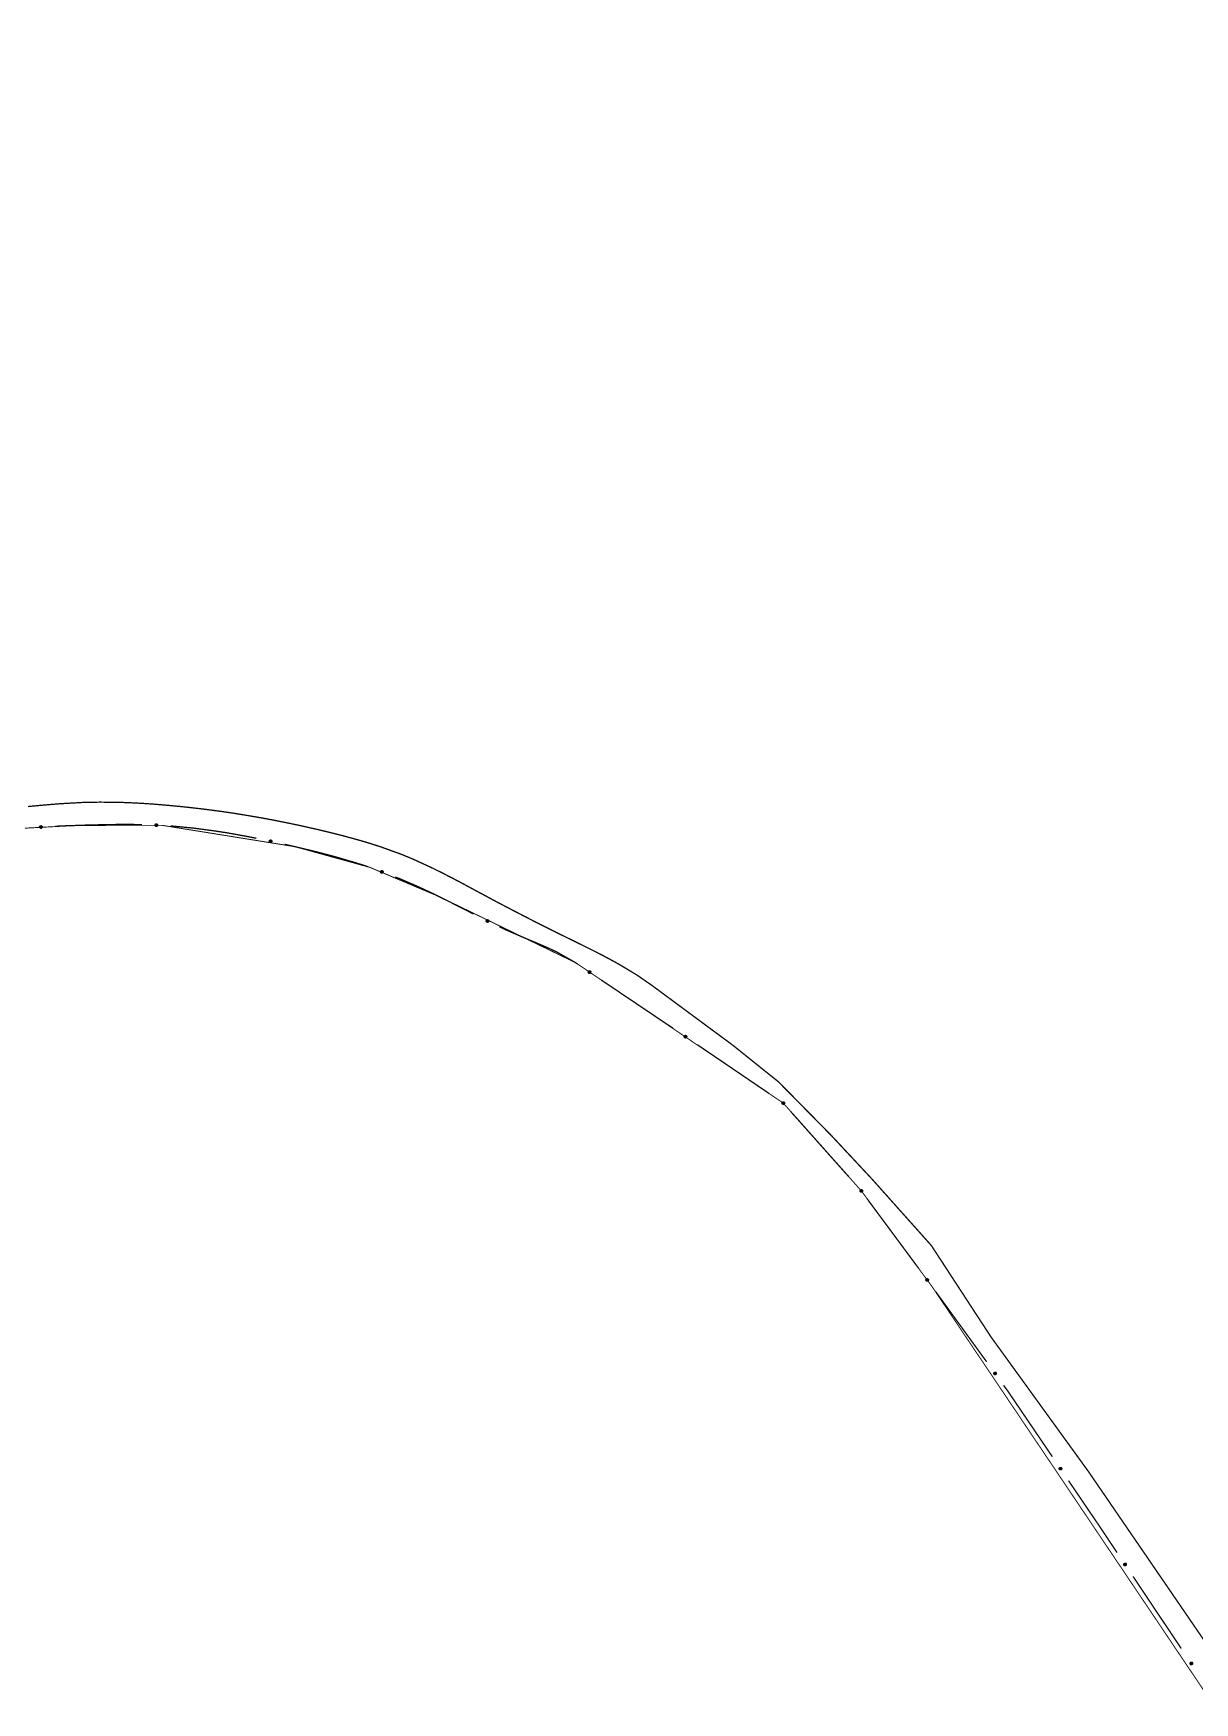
# Model space of a CAD drawing. Extents: x 205150 to 206910, y 4858726 to 4860849.
# Drawn here: x 205312.7 to 205473.5, y 4860001.9 to 4860233 of the extents above; entities that cross this region are included whole.
import ezdxf

# ---------------------------------------------------------------- set-up
doc = ezdxf.new("R2010")
doc.units = 0
doc.header["$LTSCALE"] = 1.5
doc.header["$MEASUREMENT"] = 0
for name, color, linetype in [('LM-LIM-SETOR-FISCAL', 7, 'CONTINUOUS'), ('SV-EIXO-ROD-ESTR', 7, 'CONTINUOUS'), ('SV-EST-MUNIC-PAV', 20, 'CONTINUOUS')]:
    doc.layers.add(name, color=color, linetype=linetype)
doc.linetypes.add('Limite', pattern='A,20,-3,[130,ltypeshp.shx,S=6.35,R=0,X=0,Y=0],-3,20', length=46)

msp = doc.modelspace()

# ---------------------------------------------------------------- linework, layer by layer
at = {"layer": 'LM-LIM-SETOR-FISCAL', "linetype": 'Limite', "ltscale": 0.1, "const_width": 0.13, "flags": 128}
msp.add_lwpolyline([(205319.29, 4860270.52), (205308.71, 4860256.67), (205305.78, 4860258.84), (205287.54, 4860237.69), (205276.64, 4860225.85), (205246.75, 4860195.21), (205217.93, 4860166.62), (205205.07, 4860154.22), (205154.16, 4860103.62), (205198.33, 4860053.28), (205217.33, 4860073.87), (205228.31, 4860086.13), (205238.29, 4860095.9), (205249.21, 4860104.33), (205257.45, 4860109.18), (205264.02, 4860112.21), (205279.18, 4860117.77), (205286.26, 4860119.79), (205298.64, 4860121.61), (205309.27, 4860122.88), (205318.87, 4860123.38), (205330.48, 4860123.39), (205348.91, 4860120.43), (205359.29, 4860117.56), (205368.87, 4860113.52), (205387.79, 4860104.36), (205416.55, 4860084.92), (205427.35, 4860072.78), (205437.08, 4860059.62), (205479.77, 4859996.22), (205490.09, 4859981.19), (205507.28, 4859955.95), (205301.82, 4859758.53), (205304.27, 4859754.35), (205308.51, 4859743.48), (205314.17, 4859730.07), (205319.34, 4859714.73), (205318.69, 4859702.13), (205317.26, 4859690.64), (205315.74, 4859682.13), (205314.47, 4859670.89), (205312.89, 4859663.45), (205309.4, 4859652.21), (205307.5, 4859644.78), (205307.82, 4859635.75), (205310.04, 4859627.84), (205314.31, 4859618.34), (205319.85, 4859606.63), (205326.97, 4859596.97), (205332.19, 4859589.73), (205339.8, 4859581.22), (205346.76, 4859572.51), (205354, 4859559.81), (205353.39, 4859552.98), (205353.27, 4859547.01), (205355.22, 4859540.43), (205360.95, 4859533.08), (205371.88, 4859519.43), (205377.63, 4859512.44), (205385.79, 4859503.96), (205396.46, 4859500.67), (205404.7, 4859492.02), (205412.93, 4859478.57), (205420.22, 4859461.9), (205423.63, 4859449.31), (205425.2, 4859433.83), (205427.41, 4859417.81), (205434.87, 4859380.22), (205437.8, 4859372.3), (205447.24, 4859361.81), (205453.54, 4859349.48), (205459.05, 4859329.54), (205466.92, 4859311.43), (205476.36, 4859294.25), (205487.12, 4859281.65), (205492.89, 4859272.47), (205496.57, 4859259.35), (205503.39, 4859250.69), (205510.74, 4859242.04), (205513.88, 4859233.64), (205518.87, 4859225.77), (205525.3, 4859218.82), (205532.12, 4859213.83), (205535.79, 4859207.8), (205538.94, 4859201.5), (205542.88, 4859195.99), (205547.34, 4859189.96), (205548.12, 4859187.59), (205557.31, 4859181.03), (205563.87, 4859170.28), (205572.52, 4859159), (205575.67, 4859152.83), (205573.49, 4859146.26), (205574.41, 4859107.72), (205574.1, 4859102.45), (205570.43, 4859091.7), (205564.13, 4859081.46), (205558.88, 4859071.49), (205553.9, 4859063.1), (205553.9, 4859053.65), (205550.78, 4858995.23), (205582.12, 4858999.84), (205643.48, 4859000.72), (205662.02, 4859003.54), (205723.44, 4859017.98), (205780.86, 4859021.75), (205796.46, 4859023.04), (205822.25, 4859018.37), (205884.61, 4859012.81), (205949.14, 4859010.7), (206010.04, 4859007.01), (206085.77, 4858991.23), (206142.93, 4858964.03), (206222.76, 4858955.8), (206247.48, 4858946.16), (206320.03, 4858923.22), (206357.59, 4858908.6), (206441.35, 4858853.88), (206472.45, 4858825.54), (206535.38, 4858773.37), (206582.46, 4858737.4), (206654.71, 4858791.02), (206678.45, 4858818.8), (206712.51, 4858857.69), (206744.07, 4858897.64), (206751.69, 4858909.49), (206759.23, 4858922.23), (206766.2, 4858935.79), (206774.68, 4858954.45), (206780.86, 4858969.77), (206787.32, 4858989.53), (206795.67, 4859017.91), (206801.34, 4859037.45), (206804.81, 4859048.55), (206810.21, 4859067.25), (206818.72, 4859096.7), (206836.07, 4859155.15), (206846.57, 4859191.69), (206849.26, 4859199.97), (206857.1, 4859228.87), (206879.44, 4859306.63), (206888.86, 4859339.28), (206892.9, 4859355.31), (206898.05, 4859377.14), (206902.33, 4859396.65), (206903.66, 4859403.73), (206904.19, 4859408.48), (206905.69, 4859418.05), (206906.56, 4859427.57), (206907.69, 4859436.73), (206908.51, 4859451.61), (206908.98, 4859469.92), (206908.88, 4859478.27), (206909.31, 4859486.41), (206909.8, 4859503.75), (206908.06, 4859522.53), (206905.79, 4859539.89), (206902.11, 4859560.26), (206898.96, 4859576.34), (206897.7, 4859582.09), (206890.37, 4859608.85), (206880.35, 4859645.11), (206869.65, 4859680.81), (206865.82, 4859696.97), (206853.5, 4859740.64), (206829.42, 4859824.64), (206821, 4859851.39), (206812.97, 4859883.79), (206808.11, 4859900.23), (206792.3, 4859957.48), (206787.8, 4859976.76), (206777.66, 4860010.06), (206765, 4860051.58), (206755.54, 4860085.7), (206750.68, 4860101.63), (206741.17, 4860125.56), (206733.16, 4860141.6), (206724.53, 4860155.76), (206720.58, 4860162.18), (206711.45, 4860176.18), (206701.64, 4860187.46), (206699.72, 4860189.66), (206688, 4860201.91), (206676.62, 4860211.53), (206661.73, 4860222.42), (206647.52, 4860230.3), (206635.25, 4860235.79), (206614.85, 4860243.29), (206606.14, 4860245.65), (206597.68, 4860248), (206583.47, 4860251.01), (206568.95, 4860253.89), (206555.52, 4860256.25), (206536.42, 4860258.75), (206515.07, 4860261.46), (206491.2, 4860264.62), (206461.18, 4860268.88), (206439.8, 4860271.78), (206410.63, 4860276.21), (206388.16, 4860279.36), (206368.66, 4860282.7), (206354.57, 4860286.28), (206341.8, 4860291.58), (206328.08, 4860297.72), (206312.52, 4860304.06), (206285.44, 4860316.18), (206266.75, 4860326.61), (206251.28, 4860335.83), (206233.37, 4860347.73), (206203.78, 4860369), (206190.98, 4860381.36), (206176.1, 4860393.77), (206148.73, 4860420.73), (206131.72, 4860438.15), (206119.93, 4860450.72), (206096.07, 4860474.64), (206079.22, 4860491.32), (206053.65, 4860516.64), (206024.02, 4860544.98), (206003.48, 4860565.32), (205982.61, 4860587.19), (205969.68, 4860601.5), (205947.41, 4860624.23), (205941.47, 4860630.27), (205933.71, 4860637.54), (205921.87, 4860648.63), (205904.16, 4860665.5), (205891.55, 4860678.66), (205883.32, 4860686.89), (205866.07, 4860704.91), (205856.37, 4860714.35), (205825.17, 4860745.55), (205813.99, 4860756.84), (205803.22, 4860767.55), (205796.49, 4860774.25), (205790.73, 4860779.92), (205778.11, 4860792.25), (205767.26, 4860803.09), (205754.34, 4860816.31), (205748.7, 4860822.1), (205743.2, 4860827.74), (205737.56, 4860833.24), (205728.8, 4860841.85), (205722.27, 4860848.82), (205716.69, 4860834.76), (205683.28, 4860785.15), (205648.13, 4860731.52), (205621.03, 4860690.19), (205590.06, 4860643.83), (205580.55, 4860630.3), (205567.6, 4860611.82), (205565.6, 4860608.82), (205469.79, 4860465.73), (205420.74, 4860392.29), (205335.67, 4860262.2), (205321.6, 4860273.55)], close=True, dxfattribs=at)
at = {"layer": 'SV-EIXO-ROD-ESTR', "flags": 128}
for points in [[(205313.55, 4860123.27), (205313.58, 4860123.31), (205313.62, 4860123.33), (205313.65, 4860123.34), (205313.69, 4860123.35), (205313.72, 4860123.34), (205313.76, 4860123.34), (205313.8, 4860123.32), (205313.83, 4860123.29), (205313.86, 4860123.25), (205313.87, 4860123.21), (205313.88, 4860123.18), (205313.87, 4860123.14), (205313.86, 4860123.11), (205313.84, 4860123.07), (205313.81, 4860123.03), (205313.78, 4860123.01), (205313.74, 4860123), (205313.71, 4860122.99), (205313.67, 4860123), (205313.64, 4860123), (205313.6, 4860123.02), (205313.56, 4860123.06), (205313.54, 4860123.09), (205313.53, 4860123.13), (205313.52, 4860123.16), (205313.52, 4860123.2), (205313.53, 4860123.23), (205313.55, 4860123.27)], [(205329.56, 4860123.54), (205329.59, 4860123.57), (205329.63, 4860123.59), (205329.67, 4860123.6), (205329.7, 4860123.6), (205329.74, 4860123.6), (205329.77, 4860123.58), (205329.8, 4860123.56), (205329.84, 4860123.52), (205329.86, 4860123.48), (205329.87, 4860123.45), (205329.87, 4860123.41), (205329.86, 4860123.38), (205329.85, 4860123.34), (205329.82, 4860123.31), (205329.79, 4860123.28), (205329.75, 4860123.26), (205329.71, 4860123.25), (205329.68, 4860123.25), (205329.64, 4860123.25), (205329.61, 4860123.27), (205329.57, 4860123.29), (205329.54, 4860123.33), (205329.52, 4860123.36), (205329.51, 4860123.4), (205329.51, 4860123.44), (205329.52, 4860123.47), (205329.53, 4860123.51), (205329.56, 4860123.54)], [(205345.4, 4860121.33), (205345.44, 4860121.35), (205345.48, 4860121.37), (205345.52, 4860121.37), (205345.55, 4860121.36), (205345.59, 4860121.35), (205345.62, 4860121.34), (205345.65, 4860121.31), (205345.68, 4860121.27), (205345.69, 4860121.22), (205345.69, 4860121.19), (205345.69, 4860121.15), (205345.68, 4860121.12), (205345.66, 4860121.09), (205345.63, 4860121.06), (205345.59, 4860121.03), (205345.55, 4860121.02), (205345.51, 4860121.01), (205345.48, 4860121.02), (205345.44, 4860121.03), (205345.41, 4860121.05), (205345.38, 4860121.08), (205345.36, 4860121.12), (205345.34, 4860121.16), (205345.34, 4860121.19), (205345.34, 4860121.23), (205345.35, 4860121.26), (205345.37, 4860121.3), (205345.4, 4860121.33)], [(205360.83, 4860117.11), (205360.88, 4860117.13), (205360.92, 4860117.14), (205360.96, 4860117.13), (205360.99, 4860117.12), (205361.02, 4860117.11), (205361.05, 4860117.09), (205361.08, 4860117.05), (205361.1, 4860117.01), (205361.11, 4860116.97), (205361.11, 4860116.93), (205361.1, 4860116.9), (205361.08, 4860116.86), (205361.06, 4860116.84), (205361.03, 4860116.81), (205360.98, 4860116.79), (205360.94, 4860116.78), (205360.9, 4860116.78), (205360.87, 4860116.79), (205360.84, 4860116.81), (205360.81, 4860116.83), (205360.78, 4860116.86), (205360.76, 4860116.91), (205360.75, 4860116.95), (205360.75, 4860116.98), (205360.76, 4860117.02), (205360.78, 4860117.05), (205360.8, 4860117.08), (205360.83, 4860117.11)], [(205375.48, 4860110.3), (205375.53, 4860110.32), (205375.57, 4860110.33), (205375.61, 4860110.32), (205375.64, 4860110.31), (205375.67, 4860110.29), (205375.7, 4860110.26), (205375.72, 4860110.23), (205375.74, 4860110.18), (205375.74, 4860110.14), (205375.74, 4860110.1), (205375.72, 4860110.07), (205375.71, 4860110.04), (205375.68, 4860110.01), (205375.64, 4860109.99), (205375.6, 4860109.97), (205375.55, 4860109.97), (205375.52, 4860109.98), (205375.49, 4860109.99), (205375.45, 4860110.01), (205375.43, 4860110.03), (205375.41, 4860110.07), (205375.39, 4860110.11), (205375.39, 4860110.15), (205375.39, 4860110.19), (205375.41, 4860110.22), (205375.42, 4860110.25), (205375.45, 4860110.28), (205375.48, 4860110.3)], [(205389.65, 4860103.24), (205389.69, 4860103.25), (205389.74, 4860103.25), (205389.77, 4860103.23), (205389.8, 4860103.22), (205389.83, 4860103.19), (205389.85, 4860103.17), (205389.87, 4860103.13), (205389.88, 4860103.08), (205389.88, 4860103.04), (205389.87, 4860103), (205389.85, 4860102.97), (205389.83, 4860102.94), (205389.8, 4860102.92), (205389.76, 4860102.9), (205389.71, 4860102.89), (205389.67, 4860102.89), (205389.64, 4860102.91), (205389.61, 4860102.92), (205389.58, 4860102.95), (205389.56, 4860102.97), (205389.54, 4860103.01), (205389.53, 4860103.06), (205389.53, 4860103.1), (205389.54, 4860103.14), (205389.56, 4860103.17), (205389.58, 4860103.2), (205389.61, 4860103.22), (205389.65, 4860103.24)], [(205402.93, 4860094.31), (205402.97, 4860094.32), (205403.02, 4860094.32), (205403.05, 4860094.31), (205403.08, 4860094.29), (205403.11, 4860094.27), (205403.13, 4860094.24), (205403.15, 4860094.2), (205403.16, 4860094.15), (205403.16, 4860094.11), (205403.15, 4860094.07), (205403.13, 4860094.04), (205403.11, 4860094.02), (205403.08, 4860093.99), (205403.04, 4860093.97), (205402.99, 4860093.97), (205402.95, 4860093.97), (205402.91, 4860093.98), (205402.88, 4860094), (205402.85, 4860094.02), (205402.83, 4860094.05), (205402.81, 4860094.09), (205402.81, 4860094.13), (205402.81, 4860094.18), (205402.82, 4860094.21), (205402.84, 4860094.24), (205402.86, 4860094.27), (205402.89, 4860094.29), (205402.93, 4860094.31)], [(205416.53, 4860085.1), (205416.58, 4860085.1), (205416.62, 4860085.09), (205416.66, 4860085.07), (205416.68, 4860085.04), (205416.7, 4860085.01), (205416.72, 4860084.98), (205416.72, 4860084.94), (205416.72, 4860084.89), (205416.71, 4860084.85), (205416.69, 4860084.82), (205416.66, 4860084.79), (205416.64, 4860084.77), (205416.6, 4860084.76), (205416.56, 4860084.75), (205416.51, 4860084.75), (205416.47, 4860084.76), (205416.44, 4860084.78), (205416.41, 4860084.81), (205416.39, 4860084.84), (205416.38, 4860084.87), (205416.37, 4860084.91), (205416.37, 4860084.96), (205416.39, 4860085), (205416.41, 4860085.03), (205416.43, 4860085.06), (205416.46, 4860085.08), (205416.49, 4860085.09), (205416.53, 4860085.1)], [(205427.35, 4860072.96), (205427.4, 4860072.95), (205427.44, 4860072.94), (205427.47, 4860072.91), (205427.49, 4860072.89), (205427.51, 4860072.86), (205427.52, 4860072.82), (205427.53, 4860072.78), (205427.52, 4860072.73), (205427.5, 4860072.69), (205427.48, 4860072.66), (205427.45, 4860072.64), (205427.42, 4860072.62), (205427.39, 4860072.61), (205427.35, 4860072.6), (205427.3, 4860072.61), (205427.26, 4860072.63), (205427.23, 4860072.65), (205427.21, 4860072.68), (205427.19, 4860072.71), (205427.18, 4860072.74), (205427.17, 4860072.78), (205427.18, 4860072.83), (205427.19, 4860072.87), (205427.22, 4860072.9), (205427.24, 4860072.92), (205427.27, 4860072.94), (205427.31, 4860072.95), (205427.35, 4860072.96)], [(205436.48, 4860060.62), (205436.53, 4860060.61), (205436.57, 4860060.6), (205436.6, 4860060.57), (205436.62, 4860060.55), (205436.64, 4860060.52), (205436.65, 4860060.48), (205436.65, 4860060.44), (205436.65, 4860060.39), (205436.63, 4860060.35), (205436.61, 4860060.32), (205436.58, 4860060.3), (205436.55, 4860060.28), (205436.52, 4860060.27), (205436.47, 4860060.26), (205436.43, 4860060.27), (205436.39, 4860060.29), (205436.36, 4860060.31), (205436.33, 4860060.34), (205436.32, 4860060.37), (205436.3, 4860060.4), (205436.3, 4860060.44), (205436.31, 4860060.49), (205436.32, 4860060.53), (205436.34, 4860060.56), (205436.37, 4860060.58), (205436.4, 4860060.6), (205436.44, 4860060.62), (205436.48, 4860060.62)], [(205445.88, 4860047.67), (205445.93, 4860047.67), (205445.97, 4860047.65), (205446, 4860047.63), (205446.02, 4860047.6), (205446.04, 4860047.57), (205446.05, 4860047.54), (205446.06, 4860047.5), (205446.05, 4860047.45), (205446.03, 4860047.41), (205446.01, 4860047.38), (205445.98, 4860047.35), (205445.96, 4860047.34), (205445.92, 4860047.32), (205445.88, 4860047.32), (205445.83, 4860047.33), (205445.79, 4860047.34), (205445.76, 4860047.37), (205445.74, 4860047.39), (205445.72, 4860047.43), (205445.71, 4860047.46), (205445.7, 4860047.5), (205445.71, 4860047.55), (205445.73, 4860047.59), (205445.75, 4860047.62), (205445.78, 4860047.64), (205445.81, 4860047.66), (205445.84, 4860047.67), (205445.88, 4860047.67)], [(205454.95, 4860034.49), (205455, 4860034.48), (205455.04, 4860034.46), (205455.07, 4860034.44), (205455.09, 4860034.41), (205455.1, 4860034.38), (205455.12, 4860034.34), (205455.12, 4860034.3), (205455.11, 4860034.26), (205455.09, 4860034.22), (205455.07, 4860034.19), (205455.04, 4860034.16), (205455.01, 4860034.15), (205454.97, 4860034.14), (205454.93, 4860034.13), (205454.88, 4860034.14), (205454.84, 4860034.16), (205454.82, 4860034.18), (205454.79, 4860034.21), (205454.78, 4860034.24), (205454.77, 4860034.28), (205454.76, 4860034.32), (205454.77, 4860034.37), (205454.79, 4860034.41), (205454.81, 4860034.43), (205454.84, 4860034.46), (205454.87, 4860034.47), (205454.91, 4860034.49), (205454.95, 4860034.49)], [(205463.9, 4860021.22), (205463.95, 4860021.21), (205463.99, 4860021.2), (205464.02, 4860021.17), (205464.03, 4860021.14), (205464.05, 4860021.11), (205464.06, 4860021.08), (205464.07, 4860021.04), (205464.06, 4860020.99), (205464.04, 4860020.95), (205464.01, 4860020.92), (205463.99, 4860020.9), (205463.96, 4860020.88), (205463.92, 4860020.87), (205463.88, 4860020.87), (205463.83, 4860020.88), (205463.79, 4860020.9), (205463.76, 4860020.92), (205463.74, 4860020.95), (205463.72, 4860020.98), (205463.71, 4860021.01), (205463.71, 4860021.06), (205463.72, 4860021.1), (205463.74, 4860021.14), (205463.76, 4860021.17), (205463.79, 4860021.19), (205463.82, 4860021.21), (205463.86, 4860021.22), (205463.9, 4860021.22)], [(205473.07, 4860007.51), (205473.12, 4860007.5), (205473.16, 4860007.49), (205473.19, 4860007.46), (205473.21, 4860007.43), (205473.23, 4860007.4), (205473.24, 4860007.37), (205473.24, 4860007.33), (205473.23, 4860007.28), (205473.21, 4860007.24), (205473.19, 4860007.21), (205473.16, 4860007.19), (205473.13, 4860007.17), (205473.1, 4860007.16), (205473.06, 4860007.16), (205473.01, 4860007.17), (205472.97, 4860007.18), (205472.94, 4860007.21), (205472.92, 4860007.24), (205472.9, 4860007.27), (205472.89, 4860007.3), (205472.89, 4860007.34), (205472.9, 4860007.39), (205472.92, 4860007.43), (205472.94, 4860007.46), (205472.97, 4860007.48), (205473, 4860007.5), (205473.03, 4860007.51), (205473.07, 4860007.51)]]:
    msp.add_lwpolyline(points, close=True, dxfattribs=at)
for points in [[(205313.52, 4860123.2), (205313.86, 4860123.25)], [(205313.52, 4860123.16), (205313.87, 4860123.21)], [(205313.53, 4860123.23), (205313.83, 4860123.29)], [(205313.53, 4860123.21), (205313.84, 4860123.27)], [(205313.53, 4860123.18), (205313.86, 4860123.23)], [(205313.53, 4860123.14), (205313.87, 4860123.19)], [(205313.53, 4860123.13), (205313.88, 4860123.18)], [(205313.54, 4860123.25), (205313.81, 4860123.3)], [(205313.54, 4860123.11), (205313.87, 4860123.16)], [(205313.54, 4860123.09), (205313.87, 4860123.14)], [(205313.55, 4860123.27), (205313.8, 4860123.32)], [(205313.55, 4860123.07), (205313.86, 4860123.12)], [(205313.56, 4860123.06), (205313.86, 4860123.11)], [(205313.57, 4860123.29), (205313.77, 4860123.33)], [(205313.58, 4860123.31), (205313.76, 4860123.34)], [(205313.58, 4860123.04), (205313.85, 4860123.09)], [(205313.6, 4860123.32), (205313.73, 4860123.34)], [(205313.6, 4860123.02), (205313.84, 4860123.07)], [(205313.62, 4860123.33), (205313.72, 4860123.34)], [(205313.62, 4860123.02), (205313.82, 4860123.05)], [(205313.64, 4860123), (205313.81, 4860123.03)], [(205313.66, 4860123), (205313.79, 4860123.02)], [(205313.67, 4860123), (205313.78, 4860123.01)], [(205329.51, 4860123.44), (205329.87, 4860123.45)], [(205329.51, 4860123.4), (205329.87, 4860123.41)], [(205329.52, 4860123.47), (205329.86, 4860123.48)], [(205329.52, 4860123.45), (205329.86, 4860123.47)], [(205329.52, 4860123.42), (205329.87, 4860123.43)], [(205329.52, 4860123.38), (205329.86, 4860123.4)], [(205329.52, 4860123.36), (205329.86, 4860123.38)], [(205329.53, 4860123.51), (205329.84, 4860123.52)], [(205329.53, 4860123.49), (205329.84, 4860123.51)], [(205329.53, 4860123.35), (205329.85, 4860123.36)], [(205329.54, 4860123.52), (205329.82, 4860123.54)], [(205329.54, 4860123.33), (205329.85, 4860123.34)], [(205329.56, 4860123.54), (205329.8, 4860123.56)], [(205329.56, 4860123.31), (205329.83, 4860123.33)], [(205329.57, 4860123.29), (205329.82, 4860123.31)], [(205329.58, 4860123.56), (205329.78, 4860123.57)], [(205329.59, 4860123.57), (205329.77, 4860123.58)], [(205329.6, 4860123.28), (205329.8, 4860123.29)], [(205329.61, 4860123.59), (205329.74, 4860123.59)], [(205329.61, 4860123.27), (205329.79, 4860123.28)], [(205329.63, 4860123.59), (205329.74, 4860123.6)], [(205329.63, 4860123.26), (205329.76, 4860123.27)], [(205329.64, 4860123.25), (205329.75, 4860123.26)], [(205345.34, 4860121.23), (205345.69, 4860121.19)], [(205345.34, 4860121.21), (205345.69, 4860121.17)], [(205345.34, 4860121.19), (205345.69, 4860121.15)], [(205345.34, 4860121.17), (205345.68, 4860121.14)], [(205345.34, 4860121.16), (205345.68, 4860121.12)], [(205345.35, 4860121.26), (205345.69, 4860121.22)], [(205345.35, 4860121.25), (205345.69, 4860121.21)], [(205345.35, 4860121.14), (205345.66, 4860121.1)], [(205345.36, 4860121.12), (205345.66, 4860121.09)], [(205345.37, 4860121.3), (205345.68, 4860121.27)], [(205345.37, 4860121.28), (205345.68, 4860121.25)], [(205345.37, 4860121.1), (205345.64, 4860121.07)], [(205345.38, 4860121.08), (205345.63, 4860121.06)], [(205345.39, 4860121.31), (205345.66, 4860121.29)], [(205345.4, 4860121.33), (205345.65, 4860121.31)], [(205345.4, 4860121.06), (205345.6, 4860121.04)], [(205345.41, 4860121.05), (205345.59, 4860121.03)], [(205345.42, 4860121.34), (205345.63, 4860121.32)], [(205345.43, 4860121.04), (205345.56, 4860121.02)], [(205345.44, 4860121.35), (205345.62, 4860121.34)], [(205345.44, 4860121.03), (205345.55, 4860121.02)], [(205345.46, 4860121.36), (205345.59, 4860121.35)], [(205345.48, 4860121.37), (205345.59, 4860121.35)], [(205360.75, 4860116.98), (205361.1, 4860116.9)], [(205360.75, 4860116.95), (205361.08, 4860116.86)], [(205360.76, 4860117.02), (205361.11, 4860116.93)], [(205360.76, 4860117), (205361.1, 4860116.91)], [(205360.76, 4860116.96), (205361.09, 4860116.88)], [(205360.76, 4860116.93), (205361.06, 4860116.85)], [(205360.76, 4860116.91), (205361.06, 4860116.84)], [(205360.77, 4860116.88), (205361.04, 4860116.82)], [(205360.78, 4860117.05), (205361.11, 4860116.97)], [(205360.78, 4860117.03), (205361.1, 4860116.95)], [(205360.78, 4860116.86), (205361.03, 4860116.81)], [(205360.79, 4860117.06), (205361.1, 4860116.99)], [(205360.8, 4860117.08), (205361.1, 4860117.01)], [(205360.8, 4860116.85), (205361, 4860116.8)], [(205360.81, 4860116.83), (205360.98, 4860116.79)], [(205360.82, 4860117.09), (205361.09, 4860117.03)], [(205360.83, 4860117.11), (205361.08, 4860117.05)], [(205360.83, 4860116.82), (205360.95, 4860116.79)], [(205360.84, 4860116.81), (205360.94, 4860116.78)], [(205360.86, 4860117.12), (205361.06, 4860117.07)], [(205360.88, 4860117.13), (205361.05, 4860117.09)], [(205360.9, 4860117.13), (205361.03, 4860117.1)], [(205360.92, 4860117.14), (205361.02, 4860117.11)], [(205375.39, 4860110.19), (205375.72, 4860110.07)], [(205375.39, 4860110.17), (205375.71, 4860110.05)], [(205375.39, 4860110.15), (205375.71, 4860110.04)], [(205375.39, 4860110.13), (205375.69, 4860110.03)], [(205375.39, 4860110.11), (205375.68, 4860110.01)], [(205375.4, 4860110.21), (205375.73, 4860110.08)], [(205375.4, 4860110.09), (205375.66, 4860110)], [(205375.41, 4860110.22), (205375.74, 4860110.1)], [(205375.41, 4860110.07), (205375.64, 4860109.99)], [(205375.42, 4860110.25), (205375.74, 4860110.14)], [(205375.42, 4860110.24), (205375.73, 4860110.12)], [(205375.42, 4860110.05), (205375.61, 4860109.98)], [(205375.43, 4860110.03), (205375.6, 4860109.97)], [(205375.44, 4860110.27), (205375.74, 4860110.16)], [(205375.45, 4860110.28), (205375.74, 4860110.18)], [(205375.45, 4860110.02), (205375.57, 4860109.97)], [(205375.45, 4860110.01), (205375.55, 4860109.97)], [(205375.47, 4860110.29), (205375.73, 4860110.2)], [(205375.48, 4860110.3), (205375.72, 4860110.23)], [(205375.51, 4860110.31), (205375.7, 4860110.25)], [(205375.53, 4860110.32), (205375.7, 4860110.26)], [(205375.55, 4860110.32), (205375.68, 4860110.28)], [(205375.57, 4860110.33), (205375.67, 4860110.29)], [(205389.53, 4860103.1), (205389.83, 4860102.94)], [(205389.53, 4860103.08), (205389.81, 4860102.93)], [(205389.53, 4860103.06), (205389.8, 4860102.92)], [(205389.54, 4860103.14), (205389.85, 4860102.97)], [(205389.54, 4860103.12), (205389.84, 4860102.96)], [(205389.54, 4860103.04), (205389.78, 4860102.91)], [(205389.54, 4860103.01), (205389.76, 4860102.9)], [(205389.55, 4860103.15), (205389.86, 4860102.98)], [(205389.55, 4860102.99), (205389.73, 4860102.9)], [(205389.56, 4860103.17), (205389.87, 4860103)], [(205389.56, 4860102.97), (205389.71, 4860102.89)], [(205389.57, 4860103.18), (205389.87, 4860103.02)], [(205389.57, 4860102.96), (205389.69, 4860102.9)], [(205389.58, 4860103.2), (205389.88, 4860103.04)], [(205389.58, 4860102.95), (205389.67, 4860102.89)], [(205389.6, 4860103.21), (205389.88, 4860103.06)], [(205389.61, 4860103.22), (205389.88, 4860103.08)], [(205389.63, 4860103.23), (205389.87, 4860103.11)], [(205389.65, 4860103.24), (205389.87, 4860103.13)], [(205389.67, 4860103.24), (205389.86, 4860103.15)], [(205389.69, 4860103.25), (205389.85, 4860103.17)], [(205389.72, 4860103.25), (205389.83, 4860103.18)], [(205389.74, 4860103.25), (205389.83, 4860103.19)], [(205402.81, 4860094.18), (205403.11, 4860094.02)], [(205402.81, 4860094.15), (205403.09, 4860094.01)], [(205402.81, 4860094.13), (205403.08, 4860093.99)], [(205402.81, 4860094.11), (205403.05, 4860093.98)], [(205402.81, 4860094.09), (205403.04, 4860093.97)], [(205402.82, 4860094.21), (205403.13, 4860094.04)], [(205402.82, 4860094.19), (205403.12, 4860094.03)], [(205402.83, 4860094.22), (205403.13, 4860094.06)], [(205402.83, 4860094.07), (205403.01, 4860093.97)], [(205402.83, 4860094.05), (205402.99, 4860093.97)], [(205402.84, 4860094.24), (205403.15, 4860094.07)], [(205402.85, 4860094.25), (205403.15, 4860094.09)], [(205402.85, 4860094.03), (205402.96, 4860093.97)], [(205402.85, 4860094.02), (205402.95, 4860093.97)], [(205402.86, 4860094.27), (205403.16, 4860094.11)], [(205402.88, 4860094.28), (205403.15, 4860094.13)], [(205402.89, 4860094.29), (205403.16, 4860094.15)], [(205402.91, 4860094.3), (205403.15, 4860094.18)], [(205402.93, 4860094.31), (205403.15, 4860094.2)], [(205402.95, 4860094.31), (205403.13, 4860094.22)], [(205402.97, 4860094.32), (205403.13, 4860094.24)], [(205403, 4860094.32), (205403.11, 4860094.26)], [(205403.02, 4860094.32), (205403.11, 4860094.27)], [(205416.37, 4860084.96), (205416.6, 4860084.76)], [(205416.37, 4860084.91), (205416.56, 4860084.75)], [(205416.38, 4860084.98), (205416.62, 4860084.77)], [(205416.38, 4860084.93), (205416.58, 4860084.75)], [(205416.38, 4860084.89), (205416.53, 4860084.75)], [(205416.38, 4860084.87), (205416.51, 4860084.75)], [(205416.39, 4860085), (205416.64, 4860084.77)], [(205416.39, 4860084.85), (205416.49, 4860084.76)], [(205416.39, 4860084.84), (205416.47, 4860084.76)], [(205416.4, 4860085.01), (205416.65, 4860084.78)], [(205416.41, 4860085.03), (205416.66, 4860084.79)], [(205416.42, 4860085.04), (205416.67, 4860084.8)], [(205416.43, 4860085.06), (205416.69, 4860084.82)], [(205416.45, 4860085.06), (205416.7, 4860084.84)], [(205416.46, 4860085.08), (205416.71, 4860084.85)], [(205416.48, 4860085.08), (205416.71, 4860084.87)], [(205416.49, 4860085.09), (205416.72, 4860084.89)], [(205416.51, 4860085.09), (205416.72, 4860084.92)], [(205416.53, 4860085.1), (205416.72, 4860084.94)], [(205416.56, 4860085.1), (205416.71, 4860084.97)], [(205416.58, 4860085.1), (205416.72, 4860084.98)], [(205416.61, 4860085.09), (205416.7, 4860085)], [(205416.62, 4860085.09), (205416.7, 4860085.01)], [(205427.17, 4860072.78), (205427.35, 4860072.6)], [(205427.18, 4860072.83), (205427.39, 4860072.61)], [(205427.18, 4860072.8), (205427.37, 4860072.61)], [(205427.18, 4860072.76), (205427.32, 4860072.61)], [(205427.18, 4860072.74), (205427.3, 4860072.61)], [(205427.19, 4860072.87), (205427.42, 4860072.62)], [(205427.19, 4860072.85), (205427.4, 4860072.62)], [(205427.19, 4860072.72), (205427.27, 4860072.62)], [(205427.19, 4860072.71), (205427.26, 4860072.63)], [(205427.21, 4860072.88), (205427.44, 4860072.63)], [(205427.22, 4860072.9), (205427.45, 4860072.64)], [(205427.23, 4860072.91), (205427.46, 4860072.65)], [(205427.24, 4860072.92), (205427.48, 4860072.66)], [(205427.26, 4860072.93), (205427.49, 4860072.68)], [(205427.27, 4860072.94), (205427.5, 4860072.69)], [(205427.29, 4860072.94), (205427.51, 4860072.72)], [(205427.31, 4860072.95), (205427.52, 4860072.73)], [(205427.33, 4860072.95), (205427.52, 4860072.76)], [(205427.35, 4860072.96), (205427.53, 4860072.78)], [(205427.38, 4860072.95), (205427.52, 4860072.81)], [(205427.4, 4860072.95), (205427.52, 4860072.82)], [(205427.42, 4860072.94), (205427.51, 4860072.85)], [(205427.44, 4860072.94), (205427.51, 4860072.86)], [(205436.3, 4860060.44), (205436.47, 4860060.26)], [(205436.3, 4860060.4), (205436.43, 4860060.27)], [(205436.31, 4860060.49), (205436.52, 4860060.27)], [(205436.31, 4860060.47), (205436.49, 4860060.27)], [(205436.31, 4860060.42), (205436.44, 4860060.27)], [(205436.31, 4860060.38), (205436.4, 4860060.28)], [(205436.32, 4860060.53), (205436.55, 4860060.28)], [(205436.32, 4860060.51), (205436.53, 4860060.28)], [(205436.32, 4860060.37), (205436.39, 4860060.29)], [(205436.33, 4860060.54), (205436.56, 4860060.29)], [(205436.34, 4860060.56), (205436.58, 4860060.3)], [(205436.36, 4860060.57), (205436.59, 4860060.31)], [(205436.37, 4860060.58), (205436.61, 4860060.32)], [(205436.39, 4860060.59), (205436.62, 4860060.34)], [(205436.4, 4860060.6), (205436.63, 4860060.35)], [(205436.42, 4860060.6), (205436.64, 4860060.38)], [(205436.44, 4860060.62), (205436.65, 4860060.39)], [(205436.46, 4860060.61), (205436.65, 4860060.42)], [(205436.48, 4860060.62), (205436.65, 4860060.44)], [(205436.5, 4860060.61), (205436.65, 4860060.47)], [(205436.53, 4860060.61), (205436.65, 4860060.48)], [(205436.55, 4860060.6), (205436.64, 4860060.51)], [(205436.57, 4860060.6), (205436.64, 4860060.52)], [(205445.7, 4860047.5), (205445.88, 4860047.32)], [(205445.71, 4860047.55), (205445.92, 4860047.32)], [(205445.71, 4860047.52), (205445.9, 4860047.32)], [(205445.71, 4860047.48), (205445.85, 4860047.33)], [(205445.71, 4860047.46), (205445.83, 4860047.33)], [(205445.72, 4860047.57), (205445.93, 4860047.33)], [(205445.72, 4860047.44), (205445.8, 4860047.34)], [(205445.72, 4860047.43), (205445.79, 4860047.34)], [(205445.73, 4860047.59), (205445.96, 4860047.34)], [(205445.74, 4860047.6), (205445.97, 4860047.35)], [(205445.75, 4860047.62), (205445.98, 4860047.35)], [(205445.76, 4860047.63), (205446, 4860047.36)], [(205445.78, 4860047.64), (205446.01, 4860047.38)], [(205445.8, 4860047.65), (205446.02, 4860047.4)], [(205445.81, 4860047.66), (205446.03, 4860047.41)], [(205445.83, 4860047.66), (205446.04, 4860047.43)], [(205445.84, 4860047.67), (205446.05, 4860047.45)], [(205445.86, 4860047.67), (205446.05, 4860047.47)], [(205445.88, 4860047.67), (205446.06, 4860047.5)], [(205445.91, 4860047.67), (205446.05, 4860047.52)], [(205445.93, 4860047.67), (205446.05, 4860047.54)], [(205445.96, 4860047.66), (205446.04, 4860047.56)], [(205445.97, 4860047.65), (205446.04, 4860047.57)], [(205454.76, 4860034.32), (205454.93, 4860034.13)], [(205454.77, 4860034.37), (205454.97, 4860034.14)], [(205454.77, 4860034.34), (205454.95, 4860034.14)], [(205454.77, 4860034.3), (205454.9, 4860034.14)], [(205454.77, 4860034.28), (205454.88, 4860034.14)], [(205454.78, 4860034.39), (205454.99, 4860034.15)], [(205454.78, 4860034.26), (205454.86, 4860034.16)], [(205454.78, 4860034.24), (205454.84, 4860034.16)], [(205454.79, 4860034.41), (205455.01, 4860034.15)], [(205454.8, 4860034.42), (205455.02, 4860034.16)], [(205454.81, 4860034.43), (205455.04, 4860034.16)], [(205454.83, 4860034.44), (205455.05, 4860034.17)], [(205454.84, 4860034.46), (205455.07, 4860034.19)], [(205454.86, 4860034.46), (205455.08, 4860034.21)], [(205454.87, 4860034.47), (205455.09, 4860034.22)], [(205454.89, 4860034.48), (205455.1, 4860034.24)], [(205454.91, 4860034.49), (205455.11, 4860034.26)], [(205454.93, 4860034.49), (205455.11, 4860034.28)], [(205454.95, 4860034.49), (205455.12, 4860034.3)], [(205454.98, 4860034.48), (205455.11, 4860034.33)], [(205455, 4860034.48), (205455.12, 4860034.34)], [(205455.02, 4860034.47), (205455.1, 4860034.37)], [(205455.04, 4860034.46), (205455.1, 4860034.38)], [(205463.71, 4860021.06), (205463.88, 4860020.87)], [(205463.71, 4860021.01), (205463.83, 4860020.88)], [(205463.72, 4860021.1), (205463.92, 4860020.87)], [(205463.72, 4860021.08), (205463.9, 4860020.87)], [(205463.72, 4860021.03), (205463.85, 4860020.88)], [(205463.72, 4860020.99), (205463.81, 4860020.89)], [(205463.73, 4860021.12), (205463.93, 4860020.88)], [(205463.74, 4860021.14), (205463.96, 4860020.88)], [(205463.75, 4860021.15), (205463.97, 4860020.89)], [(205463.76, 4860021.17), (205463.99, 4860020.9)], [(205463.78, 4860021.18), (205464, 4860020.91)], [(205463.79, 4860021.19), (205464.01, 4860020.92)], [(205463.81, 4860021.2), (205464.02, 4860020.94)], [(205463.82, 4860021.21), (205464.04, 4860020.95)], [(205463.84, 4860021.21), (205464.04, 4860020.97)], [(205463.86, 4860021.22), (205464.06, 4860020.99)], [(205463.88, 4860021.22), (205464.06, 4860021.02)], [(205463.9, 4860021.22), (205464.07, 4860021.04)], [(205463.92, 4860021.22), (205464.06, 4860021.06)], [(205463.95, 4860021.21), (205464.06, 4860021.08)], [(205463.97, 4860021.2), (205464.05, 4860021.1)], [(205463.99, 4860021.2), (205464.05, 4860021.11)], [(205463.72, 4860020.98), (205463.79, 4860020.9)], [(205472.89, 4860007.34), (205473.06, 4860007.16)], [(205472.89, 4860007.32), (205473.03, 4860007.17)], [(205472.89, 4860007.3), (205473.01, 4860007.17)], [(205472.9, 4860007.39), (205473.1, 4860007.16)], [(205472.9, 4860007.37), (205473.07, 4860007.16)], [(205472.9, 4860007.28), (205472.98, 4860007.18)], [(205472.9, 4860007.27), (205472.97, 4860007.18)], [(205472.91, 4860007.41), (205473.11, 4860007.17)], [(205472.92, 4860007.43), (205473.13, 4860007.17)], [(205472.93, 4860007.44), (205473.15, 4860007.18)], [(205472.94, 4860007.46), (205473.16, 4860007.19)], [(205472.95, 4860007.47), (205473.17, 4860007.2)], [(205472.97, 4860007.48), (205473.19, 4860007.21)], [(205472.99, 4860007.49), (205473.2, 4860007.23)], [(205473, 4860007.5), (205473.21, 4860007.24)], [(205473.02, 4860007.5), (205473.22, 4860007.26)], [(205473.03, 4860007.51), (205473.23, 4860007.28)], [(205473.05, 4860007.51), (205473.23, 4860007.3)], [(205473.07, 4860007.51), (205473.24, 4860007.33)], [(205473.1, 4860007.51), (205473.24, 4860007.35)], [(205473.12, 4860007.5), (205473.24, 4860007.37)], [(205473.15, 4860007.49), (205473.23, 4860007.39)], [(205473.16, 4860007.49), (205473.23, 4860007.4)]]:
    msp.add_lwpolyline(points, dxfattribs=at)
at = {"layer": 'SV-EIXO-ROD-ESTR', "const_width": 0.18, "flags": 128}
for points in [[(205315.7, 4860123.26), (205316.7, 4860123.3)], [(205316.7, 4860123.3), (205316.76, 4860123.31)], [(205316.76, 4860123.31), (205317.7, 4860123.34)], [(205317.7, 4860123.34), (205318.26, 4860123.36)], [(205318.26, 4860123.36), (205319.7, 4860123.41)], [(205319.7, 4860123.41), (205320.37, 4860123.43)], [(205320.37, 4860123.43), (205321.69, 4860123.46)], [(205321.69, 4860123.46), (205321.87, 4860123.47)], [(205321.87, 4860123.47), (205322.69, 4860123.49)], [(205322.69, 4860123.49), (205323.38, 4860123.5)], [(205323.38, 4860123.5), (205324.69, 4860123.51)], [(205324.69, 4860123.51), (205324.88, 4860123.52)], [(205324.88, 4860123.52), (205325.69, 4860123.51)], [(205325.69, 4860123.51), (205326.38, 4860123.51)], [(205326.38, 4860123.51), (205327.69, 4860123.48)], [(205331.69, 4860123.3), (205331.98, 4860123.28)], [(205331.98, 4860123.28), (205334.68, 4860123.02)], [(205334.68, 4860123.02), (205334.96, 4860122.99)], [(205334.96, 4860122.99), (205337.65, 4860122.63)], [(205337.65, 4860122.63), (205337.93, 4860122.59)], [(205337.93, 4860122.59), (205338.64, 4860122.48)], [(205338.64, 4860122.48), (205339.42, 4860122.36)], [(205339.42, 4860122.36), (205340.61, 4860122.15)], [(205340.61, 4860122.15), (205340.9, 4860122.1)], [(205340.9, 4860122.1), (205341.6, 4860121.97)], [(205341.6, 4860121.97), (205342.37, 4860121.83)], [(205342.37, 4860121.83), (205343.56, 4860121.59)], [(205347.47, 4860120.76), (205348.26, 4860120.58)], [(205348.26, 4860120.58), (205349.42, 4860120.31)], [(205349.42, 4860120.31), (205350.38, 4860120.08)], [(205350.38, 4860120.08), (205351.36, 4860119.84)], [(205351.36, 4860119.84), (205351.84, 4860119.73)], [(205351.84, 4860119.73), (205352.33, 4860119.6)], [(205352.33, 4860119.6), (205353.29, 4860119.35)], [(205353.29, 4860119.35), (205354.27, 4860119.09)], [(205354.27, 4860119.09), (205354.74, 4860118.96)], [(205354.74, 4860118.96), (205357.15, 4860118.25)], [(205357.15, 4860118.25), (205357.62, 4860118.11)], [(205357.62, 4860118.11), (205359.05, 4860117.64)], [(205362.8, 4860116.24), (205363.49, 4860115.96)], [(205363.49, 4860115.96), (205364.64, 4860115.47)], [(205364.64, 4860115.47), (205364.88, 4860115.37)], [(205364.88, 4860115.37), (205365.56, 4860115.07)], [(205365.56, 4860115.07), (205366.25, 4860114.76)], [(205366.25, 4860114.76), (205367.38, 4860114.23)], [(205367.38, 4860114.23), (205367.61, 4860114.13)], [(205367.61, 4860114.13), (205370.08, 4860112.92)], [(205370.08, 4860112.92), (205370.22, 4860112.85)], [(205370.22, 4860112.85), (205372.75, 4860111.56)], [(205372.75, 4860111.56), (205372.89, 4860111.49)], [(205372.89, 4860111.49), (205373.64, 4860111.11)], [(205377.23, 4860109.34), (205378.13, 4860108.91)], [(205378.13, 4860108.91), (205378.27, 4860108.85)], [(205378.27, 4860108.85), (205380.88, 4860107.72)], [(205380.88, 4860107.72), (205380.93, 4860107.7)], [(205380.93, 4860107.7), (205381.81, 4860107.33)], [(205381.81, 4860107.33), (205382.32, 4860107.12)], [(205382.32, 4860107.12), (205383.65, 4860106.55)], [(205383.65, 4860106.55), (205383.71, 4860106.53)], [(205383.71, 4860106.53), (205384.56, 4860106.13)], [(205384.56, 4860106.13), (205385.07, 4860105.9)], [(205385.07, 4860105.9), (205387.19, 4860104.7)], [(205387.19, 4860104.7), (205387.67, 4860104.43)], [(205387.67, 4860104.43), (205387.79, 4860104.36)], [(205387.79, 4860104.36), (205388.05, 4860104.18)], [(205391.36, 4860101.95), (205401.32, 4860095.25)], [(205404.64, 4860093.01), (205414.56, 4860086.27)], [(205417.61, 4860083.72), (205425.59, 4860074.76)], [(205428.15, 4860071.69), (205435.29, 4860062.05)], [(205437.66, 4860058.82), (205444.71, 4860049.11)], [(205447.05, 4860045.87), (205447.61, 4860045.11)], [(205447.61, 4860045.11), (205453.82, 4860035.96)], [(205456.06, 4860032.65), (205459.99, 4860026.86)], [(205459.99, 4860026.86), (205460.02, 4860026.82)], [(205460.02, 4860026.82), (205462.77, 4860022.7)], [(205465, 4860019.38), (205471.67, 4860009.41)]]:
    msp.add_lwpolyline(points, dxfattribs=at)
at = {"layer": 'SV-EST-MUNIC-PAV', "const_width": 0.18, "flags": 128}
for points in [[(205311.91, 4860125.99), (205313.4, 4860126.13), (205314.9, 4860126.26), (205316.39, 4860126.38), (205319.38, 4860126.55), (205321.89, 4860126.6), (205324.89, 4860126.56), (205326.39, 4860126.5), (205327.89, 4860126.42), (205329.39, 4860126.32), (205331.48, 4860126.14), (205332.97, 4860126), (205334.46, 4860125.84), (205335.95, 4860125.67), (205337.44, 4860125.48), (205338.93, 4860125.28), (205340.41, 4860125.06), (205341.9, 4860124.82), (205343.38, 4860124.57), (205344.85, 4860124.31), (205346.33, 4860124.03), (205347.8, 4860123.73), (205349.27, 4860123.43), (205350.74, 4860123.1), (205352.21, 4860122.77), (205355.03, 4860122.08), (205356.48, 4860121.69), (205357.93, 4860121.29), (205359.37, 4860120.86), (205360.8, 4860120.4), (205363.62, 4860119.38), (205365.23, 4860118.72), (205367.96, 4860117.46), (205369.3, 4860116.8), (205370.64, 4860116.11), (205371.97, 4860115.41), (205373.29, 4860114.7), (205374.61, 4860113.99), (205376.77, 4860112.83), (205379.43, 4860111.44), (205382.09, 4860110.07), (205383.43, 4860109.39), (205384.78, 4860108.72), (205387.1, 4860107.58), (205388.45, 4860106.92), (205389.8, 4860106.25), (205391.15, 4860105.57), (205392.48, 4860104.87), (205393.79, 4860104.15), (205396.36, 4860102.6), (205398.31, 4860101.25)], [(205398.31, 4860101.25), (205409.54, 4860092.95)], [(205409.54, 4860092.95), (205415.89, 4860087.86)], [(205415.89, 4860087.86), (205423.21, 4860080.43)], [(205423.21, 4860080.43), (205428.77, 4860074.48)], [(205428.77, 4860074.48), (205437.05, 4860065.21)], [(205437.05, 4860065.21), (205445.33, 4860052.53)], [(205445.33, 4860052.53), (205458.86, 4860033.85)], [(205458.86, 4860033.85), (205477.83, 4860006.17)]]:
    msp.add_lwpolyline(points, dxfattribs=at)

doc.saveas('drawing.dxf')
